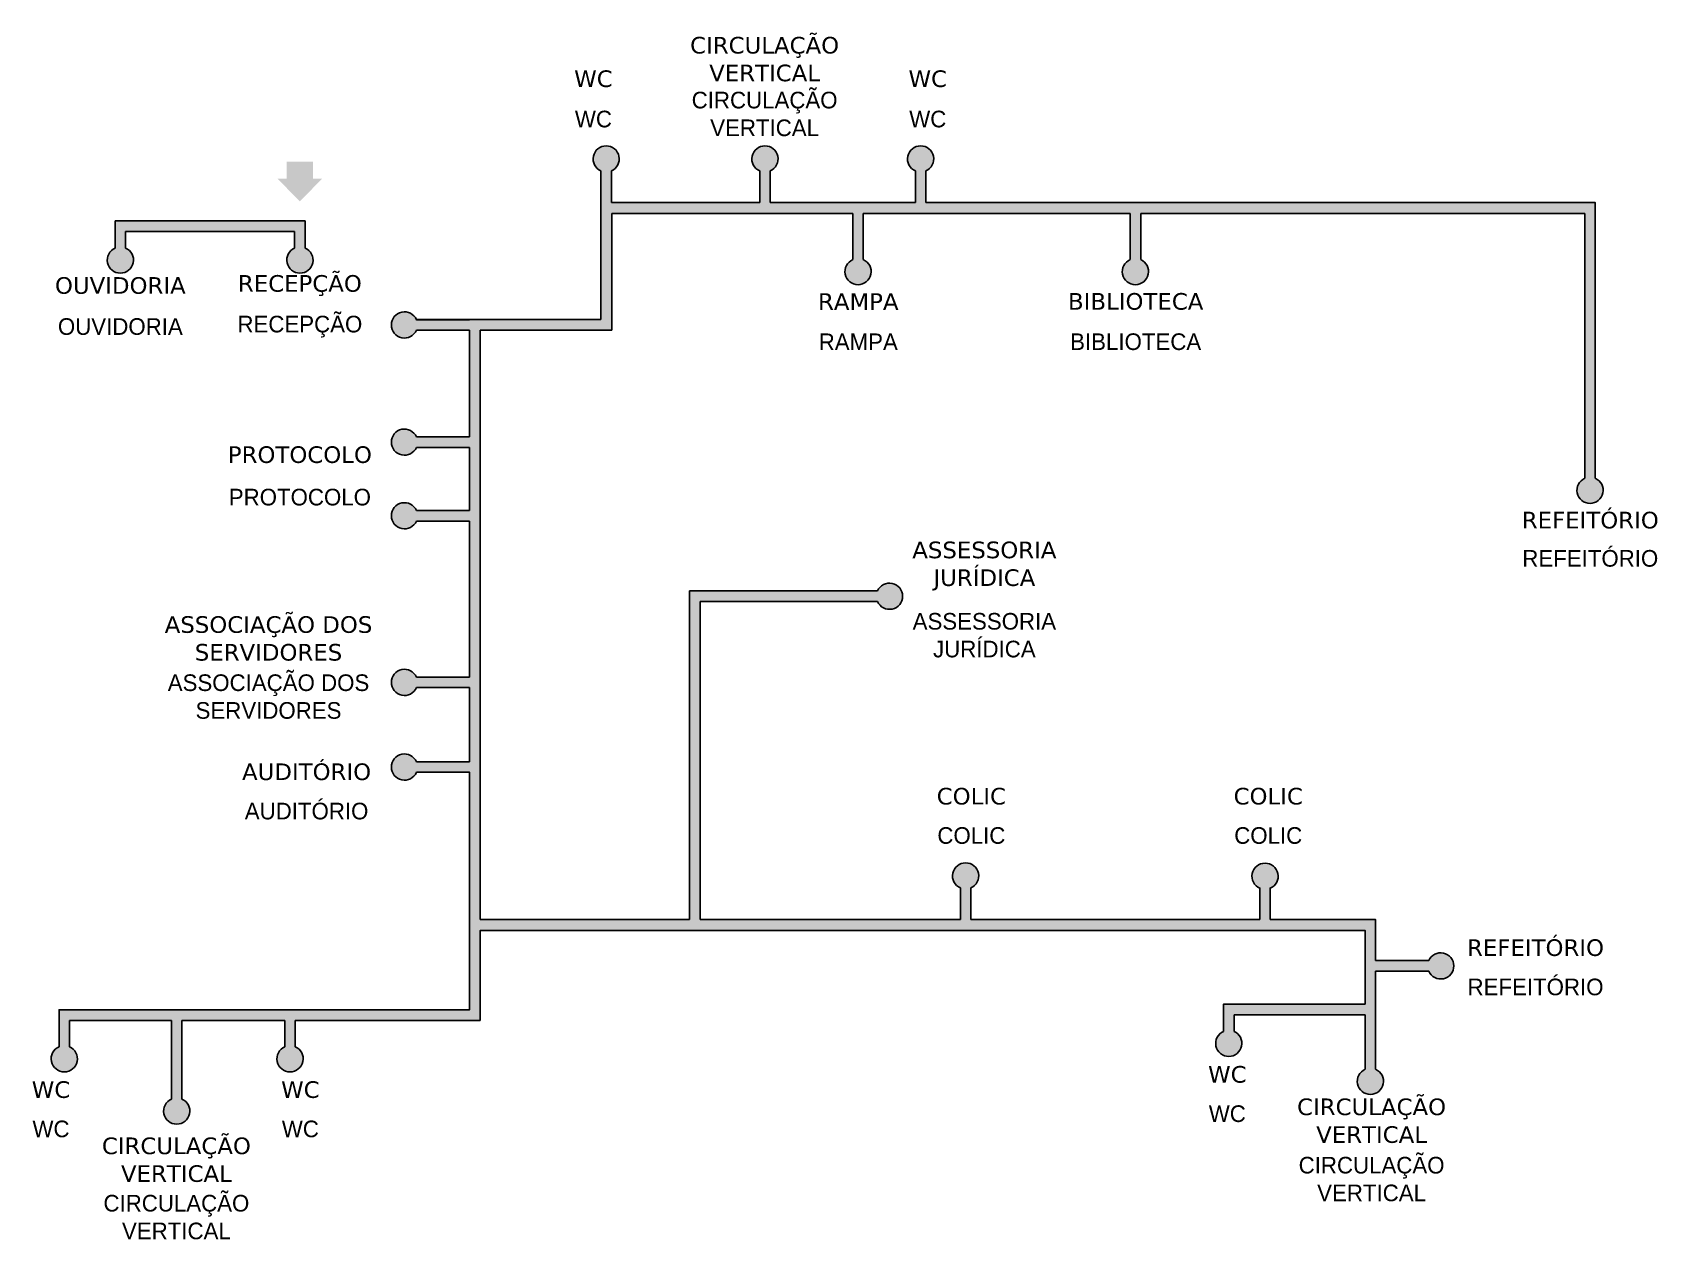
# Model space of a CAD drawing. Header units: millimetres. Extents: x 490 to 675, y -160 to -87.
# Drawn here: x 554.2912 to 554.5485, y -86.8292 to -86.6381 of the extents above; entities that cross this region are included whole.
import ezdxf

# ---------------------------------------------------------------- set-up
doc = ezdxf.new("R2010")
doc.units = ezdxf.units.MM
doc.header["$LTSCALE"] = 2.5
doc.layers.add('ARQ_Piso_tatil', color=8, linetype='Continuous')
doc.layers.add('TXAMB', color=2, linetype='Continuous')
doc.styles.add('BRAILE', font='')
doc.styles.add('VERDANA', font='verdana.ttf')
doc.styles.get('BRAILE').set_extended_font_data('Braile font')

msp = doc.modelspace()

# ---------------------------------------------------------------- hatches: boundary and pattern name
at = {"layer": 'ARQ_Piso_tatil', "linetype": 'Continuous', "ltscale": 3}
h = msp.add_hatch(color=256, dxfattribs=at)
h.dxf.hatch_style = 1
h.paths.add_polyline_path([(554.3620915344469, -86.68521748278664), (554.3829058937406, -86.68521748278664), (554.3829058937406, -86.6667215747675), (554.421081648548, -86.66672157476762), (554.4210816485484, -86.6740398592501, 4.791287847449988), (554.4227418400881, -86.67403985925016), (554.4227418400884, -86.66672157476751), (554.4650162229933, -86.6667215747675), (554.4650162229937, -86.6740398592501, 4.791287847449988), (554.4666764145334, -86.67403985925016), (554.4666764145338, -86.66672157476746), (554.5370152716425, -86.66672157476751), (554.537015271645, -86.70867534939174, 4.791287847449988), (554.5386754631847, -86.7086753493918), (554.5386754631874, -86.66500867873208), (554.4326583244126, -86.6650086787346), (554.4326583244124, -86.66000957693225, 4.791287847449994), (554.4309981328727, -86.66000957693231), (554.4309981328723, -86.66500867873526), (554.4080033668422, -86.6650086787351), (554.4080033668419, -86.66000957693231, 4.497427812009131), (554.406245203641, -86.65996374307859, 0.0063267889542504), (554.4062924691591, -86.65998663266402, 0.0067050288849928), (554.4063431753021, -86.66000957693225), (554.4063431753018, -86.66500867873438), (554.3828531892478, -86.66500867873438), (554.3828531892475, -86.66000957693231, 0.7158362411120338), (554.3825264037293, -86.65609430830877, 0.92001271473129), (554.3811929977076, -86.66000957693225), (554.3811929977076, -86.68350458675351), (554.3519543328553, -86.68350458675354, -0.0069709808772912), (554.3519782151468, -86.68355729124637, 4.791287847449984), (554.3519782151466, -86.68521748278614), (554.3603786384137, -86.68521748278664), (554.3603786384139, -86.70212316132003), (554.3519782151468, -86.70212316132051, 0.8128360659391978), (554.3480009873723, -86.70295325709031, 0.1703036214106325), (554.3484557370581, -86.70424964888142, 0.1085271562914018), (554.3491481672195, -86.70480941551315, 0.4295635502401329), (554.3519782151466, -86.70378335286028), (554.3603786384137, -86.7037833528608), (554.3603786384137, -86.7137797988281), (554.3519782151468, -86.7137797988286, 0.8128360659391978), (554.3480009873723, -86.7146098945984, 0.1703036214106325), (554.3484557370581, -86.71590628638948, 0.1085271562914018), (554.3491481672195, -86.71646605302124, 0.4295635502401329), (554.3519782151466, -86.71543999036837), (554.3603786384137, -86.71543999036885), (554.3603786384137, -86.74016107647111), (554.3519782151468, -86.74016107647162, 0.8128360659391978), (554.3480009873723, -86.74099117224142, 0.1703036214106325), (554.3484557370581, -86.74228756403251, 0.1085271562914018), (554.3491481672195, -86.74284733066426, 0.4295635502401329), (554.3519782151466, -86.74182126801139), (554.3603786384137, -86.7418212680119), (554.3603786384137, -86.75357595580606), (554.3519782151468, -86.75357595580655, 0.8128360659391978), (554.3480009873723, -86.75440605157635, 0.1703036214106325), (554.3484557370581, -86.75570244336745, 0.1085271562914018), (554.3491481672195, -86.75626220999919, 0.4295635502401329), (554.3519782151466, -86.75523614734632), (554.3603786384137, -86.75523614734682), (554.3603786384137, -86.79284346023937), (554.2953713023517, -86.79284346023937), (554.2953713023517, -86.7945563562725), (554.2953713023521, -86.79869901005806, 0.7158362410874383), (554.2956980878705, -86.80261427868155, 0.9200127145506296), (554.2970314938918, -86.798699010058), (554.297031493892, -86.7945563562725), (554.3131811156576, -86.7945563562725), (554.3131811156584, -86.80697688036285, 4.791287847449984), (554.3148413071981, -86.8069768803628), (554.3148413071991, -86.7945563562725), (554.3311236626225, -86.7945563562725), (554.3311236626229, -86.798699010058, 4.791287847449988), (554.3327838541627, -86.79869901005806), (554.3327838541628, -86.79455635627248), (554.3620915344469, -86.7945563562725), (554.3620915344469, -86.7802620598272), (554.5022317859167, -86.7802620598272), (554.5022317859172, -86.79192633254331), (554.4798065856771, -86.79192633254331), (554.4798065856771, -86.79363922857642), (554.4798065856774, -86.79625095691797, 0.7158310354120038), (554.4801333434773, -86.80016621861179, 0.9200190697515868), (554.4814667772172, -86.79625095691803), (554.4814667772175, -86.79363922857644), (554.5022317859173, -86.79363922857425), (554.5022317859175, -86.8022594342562, 4.791287847449988), (554.5038919774572, -86.80225943425626), (554.5038919774574, -86.786717545919), (554.5122924007246, -86.7867175459185, 4.791287847449988), (554.5122924007246, -86.78505735437874), (554.5038919774577, -86.78505735437822), (554.5038919774581, -86.77854916379408), (554.4872108219213, -86.77854916379408), (554.4872108219208, -86.77359852061795, 4.791287847449984), (554.4855506303811, -86.77359852061795), (554.4855506303809, -86.77854916379408), (554.4397795089662, -86.77854916379408), (554.439779508966, -86.77355006199201, 0.7158362411120338), (554.4394527234476, -86.76963479336845, 0.9200127145375719), (554.4381193174262, -86.77355006199195), (554.4381193174258, -86.77854916379408), (554.3969365326257, -86.77854916379408), (554.3969365326259, -86.7281800533528), (554.4250002053759, -86.72818005335108, 4.791287847449988), (554.4250002053759, -86.72651986181131), (554.3952236365928, -86.72651986180952), (554.3952236365926, -86.77854916379408), (554.3620915344469, -86.77854916379408)])
at = {"layer": 'ARQ_Piso_tatil'}
msp.add_hatch(color=256, dxfattribs=at).paths.add_polyline_path([(554.3314070198063, -86.66122549114223), (554.3299747320468, -86.66122549114223), (554.3335050980409, -86.66483825914788), (554.3370354640349, -86.66122549114223), (554.3356031762753, -86.66122549114223), (554.3356031762753, -86.65853652608683), (554.3314070198063, -86.65853652608683)])
at = {"layer": 'ARQ_Piso_tatil', "linetype": 'Continuous', "ltscale": 3}
h = msp.add_hatch(color=256, dxfattribs=at)
h.dxf.hatch_style = 1
h.paths.add_polyline_path([(554.3343470685238, -86.6678925871978), (554.304252307919, -86.6678925871978), (554.3042523079196, -86.67221721157247, 4.791287847449978), (554.3059124994594, -86.67221721157252), (554.3059124994595, -86.66960548323094), (554.3326868769834, -86.66960548323094), (554.3326868769836, -86.67221721157247, 4.791287847449978), (554.3343470685235, -86.67221721157252)])

# ---------------------------------------------------------------- linework, layer by layer
for p, q in [((554.3811929977076, -86.68350458675354), (554.3811929977076, -86.66000957693228)), ((554.3828531892478, -86.66500867873441), (554.4063431753018, -86.66500867873441)), ((554.304252307919, -86.66789258719783), (554.3343470685238, -86.66789258719783)), ((554.421081648548, -86.66672157476765), (554.3829058937406, -86.66672157476751)), ((554.3829058937406, -86.66672157476751), (554.3829058937406, -86.68521748278667)), ((554.4650162229933, -86.66672157476751), (554.4227418400884, -86.66672157476751)), ((554.5370152716425, -86.66672157476751), (554.4666764145338, -86.66672157476748)), ((554.537015271645, -86.70867534939177), (554.5370152716425, -86.66672157476751)), ((554.3519543328551, -86.68350458675354), (554.3811929977076, -86.68350458675354)), ((554.3603786384137, -86.68521748278667), (554.3519782151465, -86.68521748278667)), ((554.3829058937406, -86.68521748278667), (554.3620915344469, -86.68521748278667)), ((554.3952236365926, -86.77854916379411), (554.3952236365928, -86.72651986180955)), ((554.3969365326259, -86.72818005335282), (554.3969365326257, -86.77854916379411))]:
    msp.add_line(p, q, dxfattribs=at)
at = {"layer": 'ARQ_Piso_tatil'}
for p, q in [((554.3828531892478, -86.66500867873441), (554.3828531892475, -86.66000957693234)), ((554.4063431753021, -86.66000957693228), (554.4063431753018, -86.66500867873441)), ((554.4080033668422, -86.66500867873441), (554.4080033668419, -86.66000957693234)), ((554.4309981328722, -86.66500867873441), (554.4309981328727, -86.66000957693234)), ((554.4326583244124, -86.66000957693228), (554.4326583244126, -86.66500867873441)), ((554.304252307919, -86.66789258719783), (554.3042523079196, -86.67221721157247)), ((554.3343470685235, -86.67221721157253), (554.3343470685238, -86.6678925871978)), ((554.421081648548, -86.66672157476751), (554.4210816485484, -86.67403985925012)), ((554.4227418400881, -86.67403985925017), (554.4227418400884, -86.66672157476751)), ((554.4650162229933, -86.66672157476751), (554.4650162229937, -86.67403985925012)), ((554.4666764145334, -86.67403985925017), (554.4666764145338, -86.66672157476751)), ((554.3059124994594, -86.67221721157253), (554.3059124994595, -86.66960548323094)), ((554.3326868769834, -86.66960548323094), (554.3326868769836, -86.67221721157247)), ((554.3603786384137, -86.68355729124588), (554.3519782151468, -86.68355729124639)), ((554.3519782151466, -86.68521748278616), (554.3603786384137, -86.68521748278667)), ((554.3603786384137, -86.70212316132003), (554.3519782151468, -86.70212316132054)), ((554.3519782151466, -86.70378335286031), (554.3603786384137, -86.70378335286082)), ((554.3603786384137, -86.71377979882811), (554.3519782151468, -86.71377979882863)), ((554.3519782151466, -86.71543999036838), (554.3603786384137, -86.71543999036888)), ((554.3952236365928, -86.72651986180955), (554.4250002053759, -86.72651986181134)), ((554.4250002053759, -86.72818005335111), (554.3969365326259, -86.72818005335282)), ((554.3603786384137, -86.74016107647114), (554.3519782151468, -86.74016107647164)), ((554.3519782151466, -86.7418212680114), (554.3603786384137, -86.7418212680119)), ((554.3603786384137, -86.75357595580607), (554.3519782151468, -86.75357595580657)), ((554.4381193174262, -86.77355006199198), (554.4381193174258, -86.77854916379411)), ((554.4397795089662, -86.77854916379411), (554.439779508966, -86.77355006199204)), ((554.4855506303811, -86.77355006199198), (554.4855506303809, -86.77854916379411)), ((554.4872108219213, -86.77854916379411), (554.4872108219208, -86.77355006199204)), ((554.5038919774574, -86.78505735437824), (554.5122924007246, -86.78505735437875)), ((554.5122924007246, -86.78671754591852), (554.5038919774574, -86.78671754591903)), ((554.2953713023521, -86.79869901005807), (554.2953713023517, -86.79369990825595)), ((554.4798065856771, -86.79363922857644), (554.4798065856774, -86.79625095691799)), ((554.4814667772172, -86.79625095691804), (554.4814667772175, -86.79363922857644)), ((554.297031493892, -86.7945563562725), (554.2970314938918, -86.79869901005802)), ((554.3131811156584, -86.80697688036287), (554.3131811156575, -86.7945563562725)), ((554.3148413071991, -86.7945563562725), (554.3148413071981, -86.80697688036281)), ((554.3311236626226, -86.7945563562725), (554.3311236626229, -86.79869901005802)), ((554.3327838541627, -86.79869901005807), (554.3327838541629, -86.7945563562725))]:
    msp.add_line(p, q, dxfattribs=at)
at = {"layer": 'ARQ_Piso_tatil', "linetype": 'Continuous', "ltscale": 3}
for points in [[(554.4080033668422, -86.66500867873512), (554.4309981328722, -86.66500867873526)], [(554.4326583244126, -86.66500867873461), (554.5386754631872, -86.66500867873211), (554.5386754631847, -86.70867534939183)], [(554.3326868769834, -86.66960548323094), (554.3059124994595, -86.66960548323094)], [(554.3603786384137, -86.70212316132003), (554.3603786384137, -86.68521748278667)], [(554.3620915344469, -86.68521748278667), (554.3620915344469, -86.77854916379411)], [(554.3603786384137, -86.71377979882811), (554.3603786384137, -86.70378335286082)], [(554.3603786384137, -86.74016107647114), (554.3603786384137, -86.71543999036888)], [(554.3603786384137, -86.75357595580607), (554.3603786384137, -86.7418212680119)], [(554.2953713023517, -86.7945563562725), (554.2953713023517, -86.7945563562725), (554.2953713023517, -86.7928434602394), (554.3603786384137, -86.7928434602394), (554.3603786384137, -86.75523614734685), (554.3519782151466, -86.75523614734635)], [(554.3620915344469, -86.77854916379411), (554.3952236365926, -86.77854916379411)], [(554.3969365326257, -86.77854916379411), (554.4381193174258, -86.77854916379411)], [(554.4397795089662, -86.77854916379411), (554.4855506303809, -86.77854916379411)], [(554.4872108219213, -86.77854916379411), (554.5038919774581, -86.77854916379411), (554.5038919774576, -86.78505735437824)], [(554.5022317859173, -86.79192633254334), (554.5022317859167, -86.78026205982721), (554.3620915344469, -86.78026205982721), (554.3620915344469, -86.7945563562725)], [(554.5038919774574, -86.78671754591903), (554.5038919774572, -86.80225943425629)], [(554.4798065856771, -86.79363922857644), (554.4798065856771, -86.79192633254334), (554.5022317859173, -86.79192633254334)], [(554.5022317859173, -86.79363922857428), (554.4814667772175, -86.79363922857644)], [(554.5022317859175, -86.80225943425623), (554.5022317859173, -86.79363922857428)], [(554.3131811156575, -86.7945563562725), (554.297031493892, -86.7945563562725)], [(554.3311236626226, -86.7945563562725), (554.3148413071991, -86.7945563562725)], [(554.3620915344469, -86.7945563562725), (554.3327838541629, -86.7945563562725)]]:
    msp.add_lwpolyline(points, dxfattribs=at)
at = {"layer": 'ARQ_Piso_tatil'}
for centre, start, end in [((554.3820230934779, -86.65810758858254), 293.5781784760789, 246.421821519408), ((554.407173271072, -86.65810758858254), 293.5781784760789, 246.421821519408), ((554.4318282286424, -86.65810758858254), 293.5781784805919, 246.4218215239211), ((554.3050824036893, -86.67411919992227), 113.5781784760789, 66.42182151940806), ((554.3335169727534, -86.67411919992227), 113.5781784760789, 66.42182151940806), ((554.4219117443181, -86.67594184759992), 113.5781784760789, 66.42182151940806), ((554.4658463187634, -86.67594184759992), 113.5781784760789, 66.42182151940806), ((554.350076226797, -86.68438738701622), 23.57817847607987, 336.421821519409), ((554.350076226797, -86.70295325709034), 23.57817847607987, 336.421821519409), ((554.5378453674148, -86.71057733774155), 113.5781784760789, 66.42182151940806), ((554.350076226797, -86.71460989459842), 23.57817847607987, 336.421821519409), ((554.4269021937257, -86.72734995758114), 203.578178480591, 156.4218215239201), ((554.350076226797, -86.74099117224146), 23.57817847607987, 336.421821519409), ((554.350076226797, -86.75440605157638), 23.57817847607987, 336.421821519409), ((554.4389494131962, -86.77164807364224), 293.5781784760789, 246.421821519408), ((554.486380726151, -86.77169653226821), 293.5781784760789, 246.421821519408), ((554.5141943890744, -86.78588745014856), 203.578178480591, 156.4218215239201), ((554.4806366814473, -86.79815294526779), 113.5781784760789, 66.42182151940806), ((554.2962013981219, -86.80060099840782), 113.578178480592, 66.42182152392112), ((554.3319537583926, -86.80060099840782), 113.5781784760789, 66.42182151940806), ((554.5030618816872, -86.80416142260601), 113.5781784760789, 66.42182151940806), ((554.3140112114284, -86.80887886871261), 113.578178480592, 66.42182152392112)]:
    msp.add_arc(centre, 0.0020752394247021, start, end, dxfattribs=at)

# ---------------------------------------------------------------- texts
at = {"layer": 'TXAMB', "color": 2, "char_height": 0.0026352246662981, "attachment_point": 5}
for s, insert, style in [('CIRCULAÇÃO\\PVERTICAL', (554.4071169126862, -86.64231641169967), 'VERDANA'), ('WC', (554.3800066734784, -86.64542332229493), 'VERDANA'), ('WC', (554.4329570018947, -86.64542332229493), 'VERDANA'), ('CIRCULAÇÃO\\PVERTICAL', (554.4071169126862, -86.65099863538082), 'BRAILE'), ('WC', (554.3800066734784, -86.65180092630776), 'BRAILE'), ('WC', (554.4329570018947, -86.65180092630776), 'BRAILE'), ('RECEPÇÃO', (554.3335121291916, -86.6781645090694), 'VERDANA'), ('OUVIDORIA', (554.3050775601276, -86.6781645090694), 'VERDANA'), ('RAMPA', (554.4219506815218, -86.68068387970561), 'VERDANA'), ('BIBLIOTECA', (554.4658852559671, -86.68068387970561), 'VERDANA'), ('OUVIDORIA', (554.3050775601276, -86.6846618128574), 'BRAILE'), ('RECEPÇÃO', (554.3335121291916, -86.6846618128574), 'BRAILE'), ('RAMPA', (554.4219506815218, -86.68706148371844), 'BRAILE'), ('BIBLIOTECA', (554.4658852559671, -86.68706148371844), 'BRAILE'), ('PROTOCOLO', (554.3335121291916, -86.70495244285041), 'VERDANA'), ('PROTOCOLO', (554.3335121291916, -86.71167478221543), 'BRAILE'), ('REFEITÓRIO', (554.5378843046185, -86.71531936984724), 'VERDANA'), ('ASSESSORIA \\PJURÍDICA', (554.4419214625318, -86.72257397815486), 'VERDANA'), ('REFEITÓRIO', (554.5378843046185, -86.72136979447478), 'BRAILE'), ('ASSOCIAÇÃO DOS\\PSERVIDORES', (554.3285445241714, -86.73405409033005), 'VERDANA'), ('ASSESSORIA \\PJURÍDICA', (554.4419214625318, -86.73353368955522), 'BRAILE'), ('ASSOCIAÇÃO DOS\\PSERVIDORES', (554.3285445241714, -86.74325820502995), 'BRAILE'), ('AUDITÓRIO', (554.3345742807863, -86.75516854613286), 'VERDANA'), ('COLIC', (554.4398600526022, -86.75903887489704), 'VERDANA'), ('COLIC', (554.486880961483, -86.75903887489704), 'VERDANA'), ('AUDITÓRIO', (554.3345742807863, -86.76138814644264), 'BRAILE'), ('COLIC', (554.4398600526022, -86.76525847520679), 'BRAILE'), ('COLIC', (554.486880961483, -86.76525847520679), 'BRAILE'), ('REFEITÓRIO', (554.5292136578805, -86.7830210517871), 'VERDANA'), ('REFEITÓRIO', (554.5292136578805, -86.78924065209685), 'BRAILE'), ('WC', (554.4803982515841, -86.80308722474413), 'VERDANA'), ('WC', (554.2940948264988, -86.80549964233883), 'VERDANA'), ('WC', (554.3335887676808, -86.80549964233883), 'VERDANA'), ('CIRCULAÇÃO \\PVERTICAL', (554.5032482640111, -86.8104242315404), 'VERDANA'), ('WC', (554.4803982515841, -86.80930682505388), 'BRAILE'), ('WC', (554.2940948264988, -86.81171924264859), 'BRAILE'), ('WC', (554.3335887676808, -86.81171924264859), 'BRAILE'), ('CIRCULAÇÃO\\PVERTICAL', (554.3139548530426, -86.81660142298668), 'VERDANA'), ('CIRCULAÇÃO \\PVERTICAL', (554.5032482640111, -86.81966026618048), 'BRAILE'), ('CIRCULAÇÃO\\PVERTICAL', (554.3139548530426, -86.82568104992063), 'BRAILE')]:
    msp.add_mtext(s, dxfattribs=dict(at, insert=insert, style=style))

doc.saveas('drawing.dxf')
